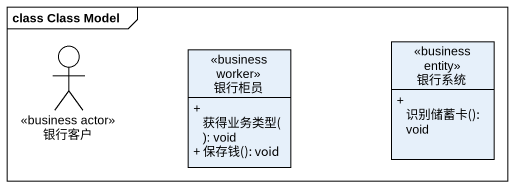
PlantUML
@startuml
mainframe class Class Model
allowmixing
hide circle
hide empty members
skinparam classAttributeIconSize 0
actor 银行客户 <<business actor>>
class 银行柜员 <<business worker>> {
  + 获得业务类型(): void
  + 保存钱(): void
}
class 银行系统 <<business entity>> {
  + 识别储蓄卡(): void
}
@enduml
